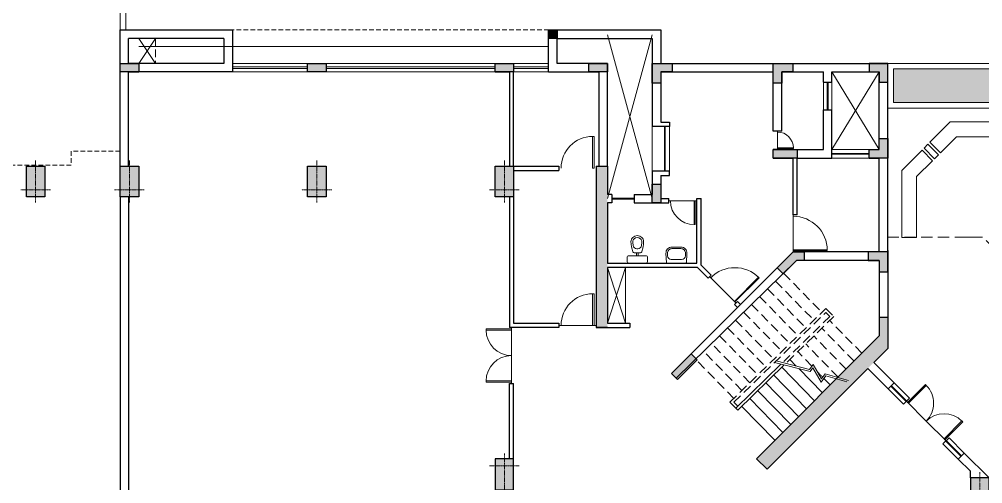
# Model space of a CAD drawing. Header units: inches. Extents: x 5542223 to 12533222, y 497239 to 5189502.
# Drawn here: x 6810477 to 6836328, y 2167397 to 2179859 of the extents above; entities that cross this region are included whole.
import ezdxf

# ---------------------------------------------------------------- set-up
doc = ezdxf.new("R2010")
doc.units = ezdxf.units.IN
doc.header["$MEASUREMENT"] = 0
for name, pattern in [('CENTER2', [1.125, 0.75, -0.125, 0.125, -0.125]), ('HIDDEN', [0.375, 0.25, -0.125]), ('HIDDENX2', [0.75, 0.5, -0.25])]:
    doc.linetypes.add(name, pattern=pattern)
doc.layers.get('0').update_dxf_attribs({"color": 1})
for name, color, linetype, lineweight in [('CILL', 7, 'Continuous', 20), ('col', 7, 'Continuous', 30), ('DOOR', 7, 'Continuous', 9), ('ELE', 7, 'Continuous', 13), ('grid', 7, 'CENTER2', 9), ('hatch_col', 8, 'Continuous', 5), ('HosGreenHatch', 7, 'Continuous', 5), ('HosRamp', 7, 'Continuous', 13), ('HosSteps', 7, 'Continuous', 13), ('LS PAVMNT', 8, 'Continuous', 5), ('PROJECTION', 7, 'HIDDEN', 18), ('railing', 253, 'Continuous', 15), ('RAILING_ABOVE', 7, 'HIDDENX2', 18), ('Road', 7, 'Continuous', 15), ('STAIR', 253, 'Continuous', 5), ('STAIRS_ABOVE', 7, 'HIDDENX2', 18), ('terrha', 250, 'Continuous', 9), ('TOIFIT', 7, 'Continuous', 13), ('WALL', 7, 'Continuous', 30), ('wall_ele', 7, 'Continuous', 18), ('WIN', 7, 'Continuous', 20)]:
    doc.layers.add(name, color=color, linetype=linetype, lineweight=lineweight)
doc.styles.add('style1', font='ROMANS.SHX', dxfattribs={"width": 0.75, "height": 750})
doc.dimstyles.new('nuts', dxfattribs={"dimscale": 0, "dimtxt": 300, "dimasz": 250, "dimexe": 100, "dimexo": 50, "dimgap": 100, "dimtad": 1, "dimdec": 0, "dimzin": 0, "dimdsep": 46, "dimtxsty": 'style1', "dimblk": 'OBLIQUE', "dimcen": 250, "dimdle": 100, "dimclrd": 256, "dimclre": 256, "dimclrt": 256, "dimadec": 0, "dimazin": 0, "dimtfac": 1, "dimtdec": 0, "dimtmove": 2, "dimatfit": 3, "dimldrblk": 'OBLIQUE', "dimfxl": 1, "dimlwd": -1, "dimlwe": -1, "dimarcsym": 0})
pattern_1 = [(90, (-2274895.06, -572081.5), (-56.5685425, 56.5685425), [15, -98.137085]), (45, (-2274895.06, -572081.5), (-56.5685425, 56.5685425), [15, -65]), (135, (-2274895.06, -572081.5), (-56.5685425, -56.5685425), [15, -65])]

# ---------------------------------------------------------------- blocks, each defined once
blk = doc.blocks.new('colum')
at = {"layer": 'hatch_col'}
blk.add_hatch(color=256, dxfattribs=at).paths.add_polyline_path([(250, 185), (-250, 185), (-250, -640), (250, -640)])
at = {"layer": 'col'}
blk.add_lwpolyline([(-250, -640), (250, -640), (250, 185), (-250, 185)], close=True, dxfattribs=at)
at = {"layer": 'grid'}
for p, q in [((0, 335), (0, -790)), ((-400, 0), (400, 0))]:
    blk.add_line(p, q, dxfattribs=at)
blk = doc.blocks.new('door-left')
at = {"layer": 'DOOR'}
blk.add_lwpolyline([(-0.402, 0.85), (-0.444, 0.85), (-0.444, 0), (-0.402, 0)], close=True, dxfattribs=at)
blk.add_arc((-0.406, 0), 0.85, 0, 90, dxfattribs=at)
blk = doc.blocks.new('WB-58X43')
for p, q in [((-282, 263), (-271, 19)), ((-242, 264), (-239, 195)), ((-122, 430), (122, 430)), ((-122, 390), (122, 390)), ((239, 195), (242, 264)), ((271, 19), (282, 263)), ((-251, 0), (251, 0)), ((-139, 100), (139, 100))]:
    blk.add_line(p, q)
for centre, radius, start, end in [((-122, 270), 160, 90, 182.663), ((-122, 270), 120, 90, 182.663), ((122, 270), 160, 357.337, 90), ((122, 270), 120, 357.337, 90), ((-251, 20), 20, 182.663, 270), ((-139, 200), 100, 182.663, 270), ((139, 200), 100, 270, 357.337), ((251, 20), 20, 270, 357.337)]:
    blk.add_arc(centre, radius, start, end)
blk = doc.blocks.new('WC')
for p, q in [((50, 275), (150, 275)), ((0, -225), (0, 225)), ((200, -225), (200, 225)), ((200, 20), (278, 20)), ((278, -83), (278, 83)), ((388, -14), (388, 14)), ((200, -20), (278, -20)), ((50, -275), (150, -275))]:
    blk.add_line(p, q)
for centre, radius, start, end in [((50, 225), 50, 90, 180), ((150, 225), 50, 0, 90), ((318, 83), 40, 110.57, 180), ((578, -610), 780, 90, 110.57), ((488, 14), 100, 98.2132, 180), ((578, -610), 730, 90, 98.2132), ((578, 19), 151, 41.4237, 90), ((578, 19), 101, 41.4237, 90), ((570, 0), 120, 315.6019, 44.3981), ((570, 0), 170, 315.6019, 44.3981), ((50, -225), 50, 180, 270), ((150, -225), 50, 270, 360), ((318, -83), 40, 180, 249.43), ((578, 610), 780, 249.43, 270), ((488, -14), 100, 180, 261.7868), ((578, 610), 730, 261.7868, 270), ((578, -19), 101, 270, 318.5763), ((578, -19), 151, 270, 318.5763)]:
    blk.add_arc(centre, radius, start, end)
blk = doc.blocks.new('Door')
for p, q in [((0, 0.458), (0, 0.444)), ((0, 0.458), (0.917, 0.458)), ((0, 0.444), (0.917, 0.444))]:
    blk.add_line(p, q)
blk.add_arc((0, 0.458), 0.917, 270, 360)
blk = doc.blocks.new('GHosEdge')
at = {"layer": 'hatch_col'}
h = blk.add_hatch(color=256, dxfattribs=at)
h.paths.add_polyline_path([(-1343, -12731), (-1626, -13014), (1452, -16092), (1735, -15809)])
h.paths.add_polyline_path([(-1789, -12851), (-1707, -12932), (-1626, -13014), (-1343, -12731), (-1506, -12568)])
for points in [[(-3380, -15503), (-3910, -14972), (-4073, -15135), (-3542, -15665)], [(-509, -18168), (-714, -18168), (-1071, -17812), (-1233, -17974), (-809, -18398), (-509, -18398)], [(1505, -18168), (1205, -18168), (1205, -18398), (1735, -18398), (1735, -17868), (1505, -17868)], [(-4355, -19713), (-4585, -19713), (-4585, -20213), (-4355, -20213)], [(-1340, -20913), (-1340, -21143), (-694, -21143), (-694, -20913)], [(1735, -20913), (1235, -20913), (1235, -21143), (1505, -21143), (1505, -21443), (1735, -21443)], [(-4355, -23228), (-4355, -22928), (-4585, -22928), (-4585, -23458), (-4055, -23458), (-4055, -23228)], [(-1110, -23228), (-1110, -22928), (-1340, -22928), (-1340, -23458), (-810, -23458), (-810, -23228)], [(1505, -23228), (1235, -23228), (1235, -23458), (1735, -23458), (1735, -22958), (1505, -22958), (1505, -23228)], [(-18865, -23228), (-18865, -23458), (-18365, -23458), (-18365, -23228)], [(-13835, -23228), (-13835, -23458), (-13335, -23458), (-13335, -23228)], [(-8805, -23228), (-8805, -23458), (-8305, -23458), (-8305, -23228)], [(-6290, -23228), (-6290, -23458), (-5790, -23458), (-5790, -23228)], [(-7140, -24128), (-7370, -24128), (-7370, -24358), (-7140, -24358)]]:
    blk.add_hatch(color=256, dxfattribs=at).paths.add_polyline_path(points)
h = blk.add_hatch(color=256, dxfattribs=at)
h.paths.add_polyline_path([(1735, -16092), (1620, -15977), (1620, -16636), (1735, -16636)])
h.paths.add_polyline_path([(1620, -15977), (1594, -15950), (1452, -16092), (1505, -16145), (1505, -16636), (1620, -16636)])
h.paths.add_polyline_path([(1735, -15809), (1620, -15924), (1620, -15977), (1735, -16092)])
h.paths.add_polyline_path([(1620, -15924), (1594, -15950), (1620, -15977)])
h = blk.add_hatch(color=256, dxfattribs=at)
h.paths.add_polyline_path([(-5790, -16368), (-6090, -16368), (-6090, -16598), (-5790, -16598)])
h.paths.add_polyline_path([(-5790, -16598), (-6090, -16598), (-6090, -17193), (-5790, -17193)])
h = blk.add_hatch(color=256, dxfattribs=at)
h.paths.add_polyline_path([(-5790, -17193), (-5975, -17193), (-5975, -19878), (-5790, -19878), (-5790, -19828)])
h.paths.add_polyline_path([(-5975, -17193), (-6090, -17193), (-6090, -19878), (-5975, -19878)])
h = blk.add_hatch(color=256, dxfattribs=at)
h.paths.add_polyline_path([(-6090, -20178), (-5790, -20178), (-5790, -19878), (-6090, -19878)])
h.paths.add_polyline_path([(-5790, -20178), (-6090, -20178), (-6090, -20703), (-5790, -20703)])
at = {"layer": 'CILL', "ltscale": 50}
for p, q in [((1742, -14722), (2154, -14310)), ((1906, -14883), (2316, -14472)), ((2154, -14310), (2316, -14472))]:
    blk.add_line(p, q, dxfattribs=at)
at = {"layer": 'col'}
for p, q in [((-5790, -16368), (-6090, -16368)), ((-6090, -20703), (-5790, -20703))]:
    blk.add_line(p, q, dxfattribs=at)
at = {"layer": 'col', "ltscale": 3}
blk.add_line((1735, -16636), (1505, -16636), dxfattribs=at)
at = {"layer": 'col'}
for points in [[(-3380, -15503), (-3910, -14972), (-4073, -15135), (-3542, -15665)], [(-809, -18398), (-509, -18398), (-509, -18168), (-714, -18168), (-1071, -17812), (-1233, -17974)], [(1205, -18168), (1505, -18168), (1505, -17868), (1735, -17868), (1735, -18398), (1205, -18398)], [(-4585, -20213), (-4355, -20213), (-4355, -19713), (-4585, -19713)], [(-694, -20913), (-1340, -20913), (-1340, -21143), (-694, -21143)], [(1235, -21143), (1505, -21143), (1505, -21443), (1735, -21443), (1735, -20913), (1235, -20913)], [(-4055, -23228), (-4355, -23228), (-4355, -22928), (-4585, -22928), (-4585, -23458), (-4055, -23458)], [(-810, -23228), (-1110, -23228), (-1110, -22928), (-1340, -22928), (-1340, -23458), (-810, -23458)], [(1235, -23228), (1505, -23228), (1505, -22958), (1735, -22958), (1735, -23458), (1235, -23458)], [(-18365, -23458), (-18365, -23228), (-18865, -23228), (-18865, -23458)], [(-13335, -23458), (-13335, -23228), (-13835, -23228), (-13835, -23458)], [(-8305, -23458), (-8305, -23228), (-8805, -23228), (-8805, -23458)], [(-5790, -23458), (-5790, -23228), (-6290, -23228), (-6290, -23458)], [(-7370, -24358), (-7140, -24358), (-7140, -24128), (-7370, -24128)]]:
    blk.add_lwpolyline(points, close=True, dxfattribs=at)
at = {"layer": 'col', "ltscale": 3}
blk.add_lwpolyline([(1735, -16636), (1505, -16636)], dxfattribs=at)
at = {"layer": 'DOOR', "ltscale": 50}
for p, q in [((3296, -13330), (2765, -13861)), ((2765, -13861), (2235, -14391)), ((-4140, -19771), (-3390, -19771))]:
    blk.add_line(p, q, dxfattribs=at)
at = {"layer": 'DOOR'}
for p, q in [((-8362, -16368), (-8362, -14868)), ((-7090, -16426), (-6090, -16426)), ((-3048, -17736), (-2341, -17029))]:
    blk.add_line(p, q, dxfattribs=at)
at = {"layer": 'DOOR', "ltscale": 1000}
blk.add_line((-809, -19398), (-809, -18398), dxfattribs=at)
at = {"layer": 'ELE', "linetype": 'HIDDENX2', "ltscale": 400}
blk.add_line((-17915, -24128), (-17915, -23458), dxfattribs=at)
at = {"layer": 'PROJECTION', "ltscale": 1200}
blk.add_lwpolyline([(7786, -13825), (7786, -15330), (4279, -18791), (1735, -18791)], dxfattribs=at)
at = {"layer": 'PROJECTION', "ltscale": 500}
for points in [[(-18865, -21103), (-20180, -21103), (-20180, -20728), (-22080, -20728), (-22080, -21103), (-23895, -21103), (-23895, -20728)], [(-18365, -24358), (-6290, -24358)]]:
    blk.add_lwpolyline(points, dxfattribs=at)
at = {"layer": 'railing'}
blk.add_line((-2345, -14204), (-2292, -14151), dxfattribs=at)
at = {"layer": 'railing', "ltscale": 400}
for p, q in [((-17915, -24128), (-18365, -23458)), ((-18365, -24128), (-17915, -23458))]:
    blk.add_line(p, q, dxfattribs=at)
at = {"layer": 'railing'}
for points in [[(-1133, -15388), (-2345, -14204)], [(-1048, -15367), (-2292, -14151)]]:
    blk.add_lwpolyline(points, dxfattribs=at)
at = {"layer": 'RAILING_ABOVE', "ltscale": 500}
for points in [[(-2345, -14204), (-2345, -14204), (-2502, -14365), (73, -16882), (282, -16667), (-1006, -15407)], [(-2291, -14257), (-2396, -14364), (71, -16775), (176, -16668), (-1059, -15461)]]:
    blk.add_lwpolyline(points, dxfattribs=at)
at = {"layer": 'STAIR', "ltscale": 5}
for p, q in [((-1295, -13345), (-2185, -14255)), ((-1083, -13557), (-1970, -14465)), ((-870, -13769), (-1756, -14675)), ((-658, -13981), (-1541, -14885)), ((-446, -14193), (-1327, -15094)), ((-234, -14406), (-1112, -15304)), ((-22, -14618), (-656, -15267)), ((190, -14830), (21, -15003))]:
    blk.add_line(p, q, dxfattribs=at)
at = {"layer": 'STAIR', "ltscale": 3}
blk.add_line((3786, -18791), (4279, -18791), dxfattribs=at)
at = {"layer": 'STAIR'}
for points in [[(635, -14914), (73, -15072), (-50, -14908), (-278, -15286), (-351, -15189), (-1303, -15432)], [(675, -14953), (53, -15129), (-45, -14998), (-273, -15376), (-371, -15245), (-1262, -15473)]]:
    blk.add_lwpolyline(points, dxfattribs=at)
at = {"layer": 'STAIRS_ABOVE', "ltscale": 500}
for p, q in [((-2395, -14470), (-3422, -15521)), ((-2180, -14680), (-3208, -15731)), ((-1966, -14889), (-2993, -15940)), ((-2778, -16150), (-1751, -15099)), ((402, -15042), (-469, -15933)), ((-2564, -16360), (-1536, -15309)), ((-723, -15335), (-898, -15514)), ((-304, -15335), (-683, -15723)), ((615, -15254), (-254, -16143)), ((827, -15466), (-40, -16352)), ((-2349, -16570), (-1322, -15518)), ((-2135, -16779), (-1107, -15728)), ((1039, -15678), (175, -16562)), ((-1920, -16989), (-893, -15938)), ((-1706, -17199), (-678, -16148)), ((-1491, -17408), (-464, -16357)), ((-1277, -17618), (-249, -16567)), ((-1062, -17828), (-35, -16777))]:
    blk.add_line(p, q, dxfattribs=at)
at = {"layer": 'STAIRS_ABOVE', "ltscale": 5}
blk.add_line((-14, -15039), (-159, -15188), dxfattribs=at)
at = {"layer": 'terrha', "ltscale": 3}
for p, q in [((-4585, -24228), (-5790, -19828)), ((-5790, -24228), (-4585, -19828)), ((235, -23228), (1505, -21143)), ((1505, -23228), (235, -21143))]:
    blk.add_line(p, q, dxfattribs=at)
at = {"layer": 'WALL'}
for p, q in [((4450, -12339), (3787, -13001)), ((3950, -12339), (3950, -12514)), ((-1506, -12568), (-1789, -12851)), ((3950, -12514), (3625, -12839)), ((-8420, -12844), (-8420, -14868)), ((-8305, -12844), (-8305, -14868)), ((3787, -13001), (3625, -12839)), ((1199, -15273), (1742, -14721)), ((1906, -14883), (1742, -14721)), ((1357, -15431), (1906, -14883)), ((-3946, -15009), (-4073, -15135)), ((1735, -18439), (1735, -15809)), ((1505, -18168), (1505, -16145)), ((-8420, -19878), (-8420, -16368)), ((-7090, -16368), (-8420, -16368)), ((-8305, -19878), (-8305, -16483)), ((-8305, -16483), (-7090, -16483)), ((-6090, -16368), (-5190, -16368)), ((-6090, -18098), (-6090, -16368)), ((-5790, -16483), (-5190, -16483)), ((-5790, -17983), (-5790, -16483)), ((-5190, -16483), (-5190, -16368)), ((-3376, -17983), (-5790, -17983)), ((-6090, -20703), (-6090, -18098)), ((-5790, -19713), (-5790, -18098)), ((-3390, -18098), (-3390, -19828)), ((1505, -18168), (-714, -18168)), ((1505, -18398), (-809, -18398)), ((-809, -19398), (-809, -20913)), ((-694, -19398), (-809, -19398)), ((-694, -19398), (-694, -20913)), ((-5675, -19713), (-5790, -19713)), ((-5675, -19943), (-5675, -19713)), ((-5075, -19943), (-5075, -19713)), ((-4140, -19713), (-4140, -19828)), ((-3390, -19828), (-3275, -19828)), ((-5675, -19943), (-5790, -19943)), ((-5790, -20703), (-5790, -19943)), ((-6090, -20703), (-6090, -20178)), ((-8305, -20588), (-7090, -20588)), ((-8305, -20703), (-8305, -23228)), ((-8305, -20703), (-7090, -20703)), ((-6090, -20703), (-5790, -20703))]:
    blk.add_line(p, q, dxfattribs=at)
at = {"layer": 'WALL', "ltscale": 3}
for p, q in [((1199, -15273), (-1506, -12568)), ((1505, -16145), (-1789, -12851)), ((-809, -18398), (-4073, -15135)), ((-714, -18168), (-3946, -15009)), ((1735, -15809), (1357, -15431)), ((-2300, -17070), (-2382, -16989)), ((-3007, -17777), (-3089, -17696)), ((-1110, -21143), (-1340, -21143)), ((-1110, -21643), (-1340, -21643))]:
    blk.add_line(p, q, dxfattribs=at)
at = {"layer": 'WALL', "ltscale": 0.1}
for p, q in [((-8420, -14868), (-8305, -14868)), ((-7090, -16483), (-7090, -16368)), ((-5190, -16483), (-5190, -16368)), ((-2382, -16989), (-2300, -16907)), ((-2300, -17070), (-2219, -16989)), ((-3376, -17983), (-3089, -17696)), ((-3275, -18045), (-3007, -17777)), ((-3275, -18045), (-3275, -19828)), ((1735, -18074), (1735, -23458)), ((-5790, -18098), (-3390, -18098)), ((1505, -18398), (1505, -20913)), ((-5075, -19713), (-4140, -19713)), ((-4355, -19828), (-4140, -19828)), ((-4355, -20448), (-4355, -19828)), ((-4190, -19713), (-4140, -19713)), ((-5075, -19943), (-4585, -19943)), ((-4585, -20563), (-4585, -19943)), ((-7090, -20703), (-7090, -20588)), ((-4125, -20563), (-4585, -20563)), ((-4355, -20448), (-4125, -20448)), ((-4125, -20448), (-4125, -20563)), ((-18865, -20702), (-18865, -23228)), ((-6020, -23228), (-6020, -20703)), ((-1340, -20913), (-1340, -21143)), ((-1340, -20913), (-809, -20913)), ((-694, -20913), (235, -20913)), ((235, -20913), (235, -22208)), ((1235, -20913), (1235, -21143)), ((1235, -20913), (1505, -20913)), ((-1110, -21143), (5, -21143)), ((5, -21143), (5, -22208)), ((1235, -21143), (1505, -21143)), ((1505, -21143), (1505, -23228)), ((-1340, -21643), (-1340, -22403)), ((-1110, -21643), (-1110, -22403)), ((-4585, -23458), (-4585, -21763)), ((-4355, -23228), (-4355, -21878)), ((5, -22208), (235, -22208)), ((-1340, -22403), (-1340, -23228)), ((-1110, -22403), (-1110, -23228)), ((5, -22958), (5, -23228)), ((5, -22958), (235, -22958)), ((235, -22958), (235, -23228)), ((-18865, -23228), (-18865, -24358)), ((-15850, -23228), (-18365, -23228)), ((-15850, -24358), (-15850, -23228)), ((-7370, -23228), (-6020, -23228)), ((-4355, -23228), (-1340, -23228)), ((-1110, -23228), (5, -23228)), ((235, -23228), (1505, -23228)), ((-16080, -23458), (-18635, -23458)), ((-18635, -23458), (-18635, -24128)), ((-16080, -24128), (-16080, -23458)), ((-4585, -23458), (1735, -23458)), ((-4355, -24358), (-4355, -23458)), ((-16080, -24128), (-18635, -24128)), ((-18865, -24358), (-15850, -24358))]:
    blk.add_line(p, q, dxfattribs=at)
for points in [[(-18865, -19878), (-18865, -11358)], [(-18635, -19879), (-18635, -11358)], [(-18635, -20702), (-18635, -23228), (-18365, -23228)], [(-5790, -20703), (-5790, -23458), (-7140, -23458), (-7140, -24128), (-4585, -24128), (-4585, -23458)], [(-4355, -21878), (-4125, -21878), (-4125, -21763), (-4585, -21763)], [(-7370, -23228), (-7370, -24358), (-4355, -24358)]]:
    blk.add_lwpolyline(points, dxfattribs=at)
at = {"layer": 'WALL'}
blk.add_lwpolyline([(-8805, -23228), (-8420, -23228), (-8420, -20703)], dxfattribs=at)
at = {"layer": 'wall_ele', "ltscale": 0.1}
blk.add_line((-5305, -16483), (-5305, -17983), dxfattribs=at)
at = {"layer": 'WIN', "ltscale": 0.1}
for p, q in [((3699, -12913), (3289, -13323)), ((3713, -12927), (3303, -13337)), ((2228, -14384), (1817, -14795)), ((2242, -14398), (1831, -14809)), ((-5675, -19818), (-5075, -19818)), ((-5675, -19838), (-5075, -19838)), ((-4585, -21763), (-4585, -20563)), ((-4256, -20563), (-4256, -21763)), ((-4236, -20563), (-4236, -21763)), ((-4125, -20563), (-4125, -21763)), ((235, -21018), (1235, -21018)), ((235, -21038), (1235, -21038)), ((110, -22208), (110, -22958)), ((130, -22208), (130, -22958)), ((-13835, -23228), (-15850, -23228)), ((-13335, -23228), (-8805, -23228)), ((-8305, -23228), (-7370, -23228)), ((-13835, -23323), (-15850, -23323)), ((-13835, -23363), (-15850, -23363)), ((-13835, -23458), (-15850, -23458)), ((-13335, -23323), (-8805, -23323)), ((-13335, -23363), (-8805, -23363)), ((-13335, -23458), (-8805, -23458)), ((-8305, -23323), (-7370, -23323)), ((-8305, -23363), (-7370, -23363)), ((-8305, -23458), (-7370, -23458)), ((-18365, -23908), (-7370, -23908))]:
    blk.add_line(p, q, dxfattribs=at)
at = {"layer": 'WIN', "ltscale": 50}
for p, q in [((-5790, -17983), (-5305, -16483)), ((-5790, -16483), (-5305, -17983)), ((235, -20913), (1235, -20913)), ((235, -21143), (1235, -21143)), ((5, -22208), (5, -22958)), ((235, -22958), (235, -22208))]:
    blk.add_line(p, q, dxfattribs=at)
at = {"layer": 'WIN'}
blk.add_line((-1225, -21143), (-1225, -21643), dxfattribs=at)
at = {"layer": 'WIN', "ltscale": 0.1}
for points in [[(3377, -13412), (3214, -13249), (3625, -12839)], [(3377, -13412), (3787, -13001)]]:
    blk.add_lwpolyline(points, dxfattribs=at)
at = {"layer": 'DOOR', "ltscale": 50, "yscale": 796.8750000344589, "zscale": 796.8750000343788}
for p, xscale, rotation in [((3016, -13610), 796.8750000337785, 225.0000000000237), ((2515, -14111), -796.8750000337781, 225.0000000000236)]:
    blk.add_blockref('door-left', p, dxfattribs=dict(at, xscale=xscale, rotation=rotation))
at = {"layer": 'DOOR', "yscale": 1000, "zscale": 1000}
for name, p, xscale, rotation in [('door-left', (-6590, -16426), 1000, 180), ('door-left', (-6590, -16426), 1000, 180), ('Door', (-2694, -17383), 1000.000000001301, 315.0000000000755), ('door-left', (-6590, -20646), 1000, 180)]:
    blk.add_blockref(name, p, dxfattribs=dict(at, xscale=xscale, rotation=rotation))
at = {"layer": 'DOOR', "ltscale": 1000, "xscale": 1000, "yscale": 1000, "zscale": 1000}
blk.add_blockref('Door', (-809, -18898), dxfattribs=at)
at = {"layer": 'DOOR', "ltscale": 50, "xscale": -750, "yscale": 750, "zscale": 750}
blk.add_blockref('door-left', (-3765, -19771), dxfattribs=at)
at = {"layer": 'grid', "ltscale": 750, "xscale": -1}
blk.add_blockref('colum', (4200, -11699), dxfattribs=at)
at = {"layer": 'grid', "ltscale": 750, "xscale": -1, "rotation": 180}
blk.add_blockref('colum', (-8555, -12659), dxfattribs=at)
at = {"layer": 'grid', "yscale": 804.3749999906868, "zscale": 804.3749999906358, "rotation": 90}
for p, xscale in [((-8362, -15261), -804.3749999906868), ((-8362, -15976), 804.3749999906868)]:
    blk.add_blockref('door-left', p, dxfattribs=dict(at, xscale=xscale))
at = {"layer": 'grid', "ltscale": 750}
for p in [(-21130, -20063), (-21130, -20063), (-18615, -20063), (-13585, -20063), (-8555, -20063)]:
    blk.add_blockref('colum', p, dxfattribs=at)
at = {"layer": 'TOIFIT', "xscale": -1, "rotation": 90}
blk.add_blockref('WC', (-4987, -18098), dxfattribs=at)
at = {"layer": 'TOIFIT', "rotation": 180}
blk.add_blockref('WB-58X43', (-3937, -18098), dxfattribs=at)
at = {"layer": 'WIN', "xscale": 500, "yscale": 500, "zscale": 500, "rotation": 270}
blk.add_blockref('door-left', (-1225, -21393), dxfattribs=at)
blk = doc.blocks.new('HosEnt4')
at = {"layer": 'HosGreenHatch', "ltscale": 0.1}
h = blk.add_hatch(dxfattribs=at)
h.set_pattern_fill('GRASS', color=256, scale=80, style=0)
h.set_pattern_definition([(90, (5557178.187, 2072128.13), (56.5685425, 56.5685425), [15, -98.137085]), (135, (5557178.19, 2072128.13), (56.5685425, 56.5685425), [15, -65]), (45, (5557178.19, 2072128.13), (56.5685425, -56.5685425), [15, -65])])
h.paths.add_polyline_path([(150, -150), (5831, -150), (6559, -879), (5923, -1515), (5458, -1050), (150, -1050)])
at = {"layer": 'HosGreenHatch'}
h = blk.add_hatch(dxfattribs=at)
h.set_pattern_fill('GRASS', color=256, scale=80, style=0)
h.set_pattern_definition(pattern_1)
h.paths.add_polyline_path([(9975, -3923), (9749, -3923), (8968, -4705), (8968, -6844), (9975, -6844)])
h = blk.add_hatch(dxfattribs=at)
h.set_pattern_fill('GRASS', color=256, scale=80, style=0)
h.set_pattern_definition(pattern_1)
h.paths.add_polyline_path([(14275, -6108), (12275, -6108), (12275, -6959), (14275, -6959)])
at = {"ltscale": 0.1}
for p, q in [((1129, -2116), (1674, -1571)), ((5290, -1571), (1674, -1571)), ((5290, -1971), (5290, -1571)), ((1412, -2399), (1840, -1971)), ((5290, -1971), (1840, -1971)), ((1359, -2452), (1076, -2169)), ((1129, -2116), (1412, -2399)), ((372, -2874), (917, -2329)), ((917, -2329), (1200, -2611)), ((772, -3039), (1200, -2611)), ((372, -4672), (372, -2874)), ((772, -4672), (772, -3039)), ((12125, -5868), (12125, -4048)), ((17245, -5958), (17245, -3958)), ((772, -4672), (372, -4672)), ((12125, -5958), (12125, -5908)), ((10175, -5958), (10125, -5958)), ((12035, -5958), (10215, -5958)), ((12125, -5958), (12075, -5958)), ((7245, -7109), (7245, -9109)), ((10125, -7109), (10175, -7109)), ((10125, -7109), (10125, -7159)), ((10125, -7199), (10125, -9019)), ((10215, -7109), (12035, -7109)), ((12075, -7109), (12125, -7109)), ((12125, -7109), (12125, -7159)), ((12125, -7199), (12125, -9019)), ((12125, -9059), (12125, -9109))]:
    blk.add_line(p, q, dxfattribs=at)
at = {"color": 8, "ltscale": 0.1}
for p, q in [((12035, -7199), (12035, -5868)), ((12035, -5868), (17245, -5868)), ((12075, -7159), (12075, -5908)), ((12075, -5908), (17245, -5908)), ((12035, -7199), (14185, -7199)), ((12075, -7159), (14225, -7159)), ((14185, -9250), (14185, -7199)), ((14225, -9250), (14225, -7159)), ((7245, -9019), (12865, -9019)), ((12865, -9259), (12865, -9019)), ((7245, -9059), (12825, -9059)), ((12825, -9259), (12825, -9059)), ((12825, -9259), (12865, -9259)), ((14185, -9250), (14225, -9250))]:
    blk.add_line(p, q, dxfattribs=at)
for points in [[(7245, -7159), (10175, -7159), (10175, -4008), (17245, -4008)], [(7245, -7199), (10215, -7199), (10215, -4048), (17245, -4048)]]:
    blk.add_lwpolyline(points, dxfattribs=at)
at = {"ltscale": 0.1}
for points in [[(7658, -6622), (7258, -6622), (7258, -6222), (7658, -6222)], [(8358, -6622), (7958, -6622), (7958, -6222), (8358, -6222)]]:
    blk.add_lwpolyline(points, close=True, dxfattribs=at)
at = {"color": 5, "ltscale": 0.1}
for centre in [(5781, -1869), (8711, -4798)]:
    blk.add_circle(centre, 75, dxfattribs=at)
at = {"layer": 'HosRamp', "ltscale": 0.1}
for points in [[(0, 0), (5893, 0), (6771, -879), (5923, -1727), (5396, -1200), (0, -1200)], [(150, -150), (5831, -150), (6559, -879), (5923, -1515), (5458, -1050), (150, -1050)], [(14425, -5958), (14425, -7109), (12125, -7109), (12125, -5958), (14425, -5958)]]:
    blk.add_lwpolyline(points, close=True, dxfattribs=at)
for points in [[(17245, -3958), (10125, -3958), (10125, -7109), (7245, -7109), (7245, -6959), (9975, -6959), (9975, -3808), (17245, -3808), (17245, -3958)], [(9975, -3808), (9701, -3808), (8853, -4657), (8853, -6959)], [(9975, -3923), (9749, -3923), (8968, -4705), (8968, -6844), (9975, -6844)], [(14275, -6108), (12275, -6108), (12275, -6959), (14275, -6959), (14275, -6108)], [(14425, -5958), (17805, -5958), (17805, -6108), (14425, -6108)], [(14425, -7109), (14425, -9250), (14275, -9250), (14275, -7109)], [(7245, -9259), (12775, -9259), (12775, -9109), (7245, -9109), (7245, -9259)]]:
    blk.add_lwpolyline(points, dxfattribs=at)
at = {"layer": 'HosSteps', "ltscale": 0.1}
for p, q in [((9701, -3808), (6771, -879)), ((9489, -4021), (6559, -1091)), ((9065, -4445), (6135, -1515)), ((9277, -4233), (6347, -1303)), ((8853, -4657), (5923, -1727)), ((17305, -6108), (17305, -9259)), ((17555, -6108), (17555, -9259)), ((17805, -6108), (17805, -9258))]:
    blk.add_line(p, q, dxfattribs=at)
at = {"layer": 'WALL', "ltscale": 0.1}
blk.add_line((1253, -2558), (970, -2275), dxfattribs=at)
blk.add_lwpolyline([(970, -2275), (1076, -2169), (1359, -2452), (1253, -2558)], close=True, dxfattribs=at)
for points in [[(5877, -2402), (7273, -1008)], [(17245, -5046), (12125, -5046)], [(10125, -8419), (7245, -8419)]]:
    blk.add_leader(points, dimstyle='nuts', override={"dimscale": 100, "dimasz": 3, "dimtad": 0})

msp = doc.modelspace()

# ---------------------------------------------------------------- linework, layer by layer
msp.add_circle((6864263.374, 1819279.277), 1322040.52)
at = {"layer": 'Road'}
for p, q in [((6813182.133, 2179576.199), (6813182.133, 2180907.199)), ((6813332.133, 2179576.199), (6813332.133, 2180907.199))]:
    msp.add_line(p, q, dxfattribs=at)

# ---------------------------------------------------------------- block references
at = {"layer": 'grid', "xscale": -1, "rotation": 180}
msp.add_blockref('GHosEdge', (6832047.133, 2155217.789), dxfattribs=at)
at = {"layer": 'LS PAVMNT'}
msp.add_blockref('HosEnt4', (6833782.133, 2178676.199), dxfattribs=at)

doc.saveas('drawing.dxf')
